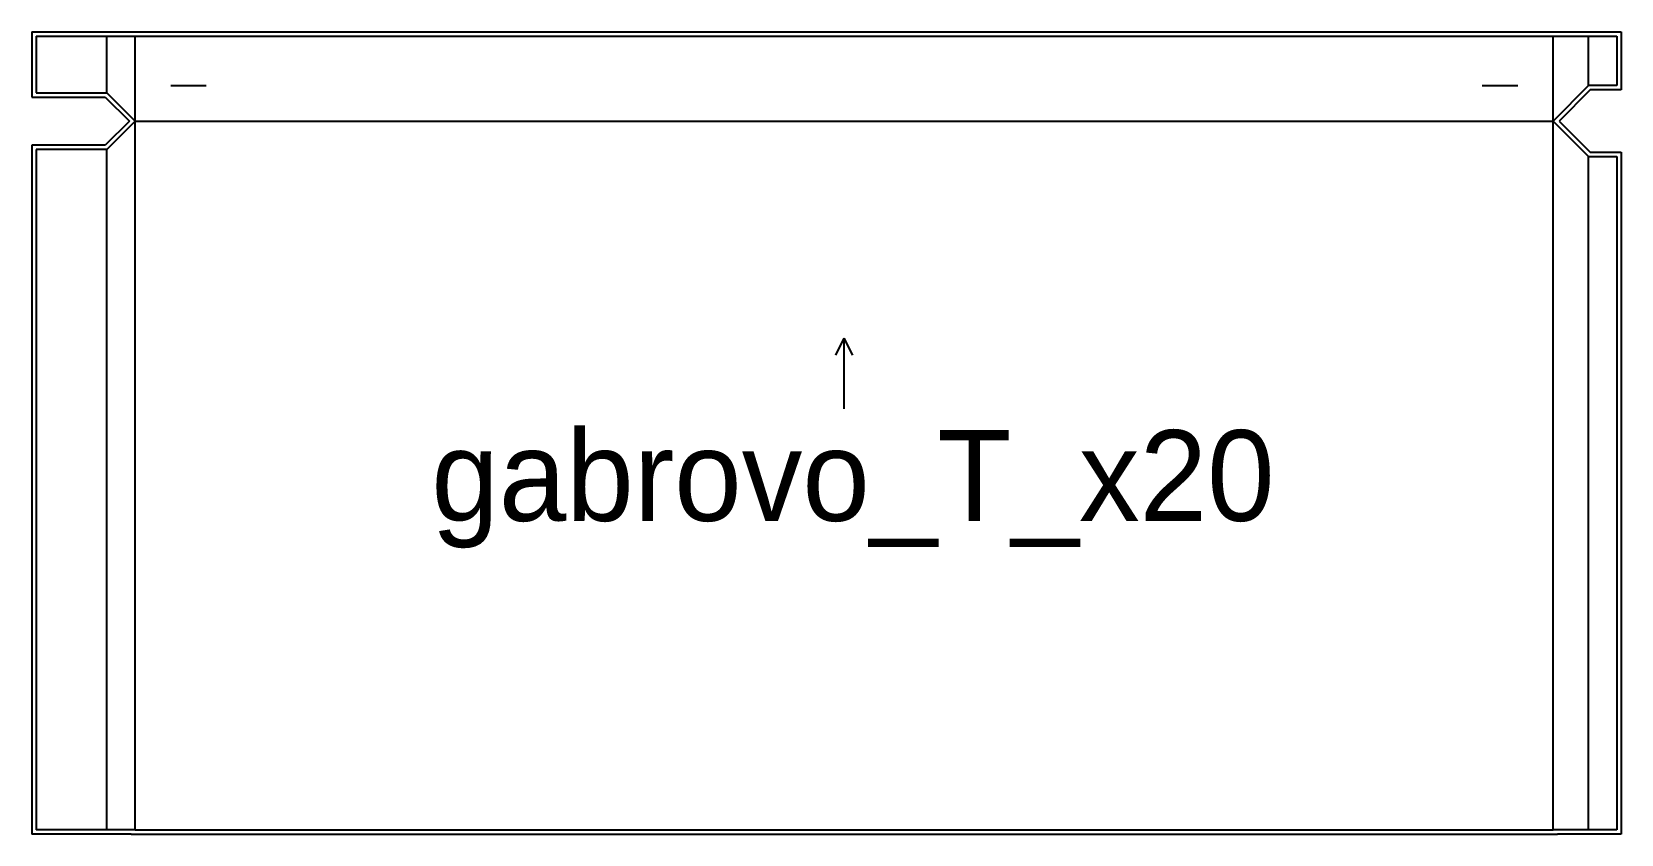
# Model space of a CAD drawing. Header units: millimetres. Extents: x -3 to 1118, y -3 to 563.
import ezdxf

# ---------------------------------------------------------------- set-up
doc = ezdxf.new("R2010")
doc.units = ezdxf.units.MM
doc.layers.get('0').update_dxf_attribs({"linetype": 'CONTINUOUS'})
for name, color, linetype in [('CUT', 3, 'CONTINUOUS'), ('FREZ', 6, 'CONTINUOUS'), ('HOLES', 2, 'CONTINUOUS')]:
    doc.layers.add(name, color=color, linetype=linetype)

msp = doc.modelspace()

# ---------------------------------------------------------------- linework, layer by layer
at = {"linetype": 'CONTINUOUS'}
for p, q in [((0, 560), (1115, 560)), ((0, 560), (0, 520)), ((1115, 560), (1115, 525)), ((0, 520), (50, 520)), ((50, 520), (70, 500)), ((1095, 525), (1070, 500)), ((1115, 525), (1095, 525)), ((70, 500), (50, 480)), ((1070, 500), (1095, 475)), ((50, 480), (0, 480)), ((0, 480), (0, 0)), ((1095, 475), (1115, 475)), ((1115, 475), (1115, 0)), ((564, 335), (570, 347)), ((570, 297), (570, 347)), ((576, 335), (570, 347)), ((70, 0), (0, 0)), ((70, 0), (1070, 0)), ((1115, 0), (1070, 0))]:
    msp.add_line(p, q, dxfattribs=at)
at = {"layer": 'CUT', "linetype": 'CONTINUOUS'}
for p, q in [((-3, 563), (1118, 563)), ((-3, 563), (-3, 517)), ((1118, 563), (1118, 522)), ((-3, 517), (48.8, 517)), ((48.8, 517), (65.8, 500)), ((1096.2, 522), (1074.2, 500)), ((1118, 522), (1096.2, 522)), ((65.8, 500), (48.8, 483)), ((1074.2, 500), (1096.2, 478)), ((48.8, 483), (-3, 483)), ((-3, 483), (-3, -3)), ((1096.2, 478), (1118, 478)), ((1118, 478), (1118, -3)), ((67, -3), (-3, -3)), ((67, -3), (1073, -3)), ((1118, -3), (1073, -3))]:
    msp.add_line(p, q, dxfattribs=at)
at = {"layer": 'FREZ', "linetype": 'CONTINUOUS'}
for p, q in [((50, 525), (50, 560)), ((70, 525), (70, 560)), ((1070, 525), (1070, 560)), ((1095, 525), (1095, 560)), ((50, 520), (50, 525)), ((70, 520), (70, 525)), ((70, 500), (70, 520)), ((1070, 520), (1070, 525)), ((1070, 500), (1070, 520)), ((70, 500), (1070, 500)), ((70, 480), (70, 500)), ((1070, 480), (1070, 500)), ((50, 475), (50, 480)), ((50, 0), (50, 475)), ((70, 475), (70, 480)), ((70, 0), (70, 475)), ((1070, 475), (1070, 480)), ((1070, 0), (1070, 475)), ((1095, 0), (1095, 475))]:
    msp.add_line(p, q, dxfattribs=at)
at = {"layer": 'HOLES', "linetype": 'CONTINUOUS'}
for p, q in [((95, 525), (120, 525)), ((1020, 525), (1045, 525))]:
    msp.add_line(p, q, dxfattribs=at)

# ---------------------------------------------------------------- texts
msp.add_text('gabrovo_T_x20', height=64).set_placement((278.8, 218))

doc.saveas('drawing.dxf')
